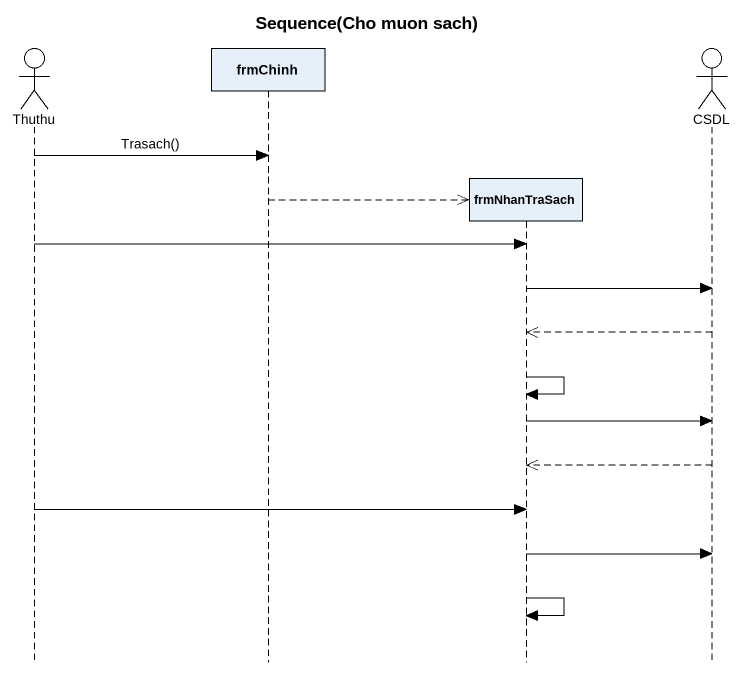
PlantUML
@startuml
title Sequence(Cho muon sach)
hide footbox
actor Thuthu
participant frmChinh
participant frmNhanTraSach
actor CSDL

Thuthu -> frmChinh : Trasach()
frmChinh -->> frmNhanTraSach **
Thuthu -> frmNhanTraSach
frmNhanTraSach -> CSDL
CSDL -->> frmNhanTraSach
frmNhanTraSach -> frmNhanTraSach
frmNhanTraSach -> CSDL
CSDL -->> frmNhanTraSach
Thuthu -> frmNhanTraSach
frmNhanTraSach -> CSDL
frmNhanTraSach -> frmNhanTraSach
@enduml
